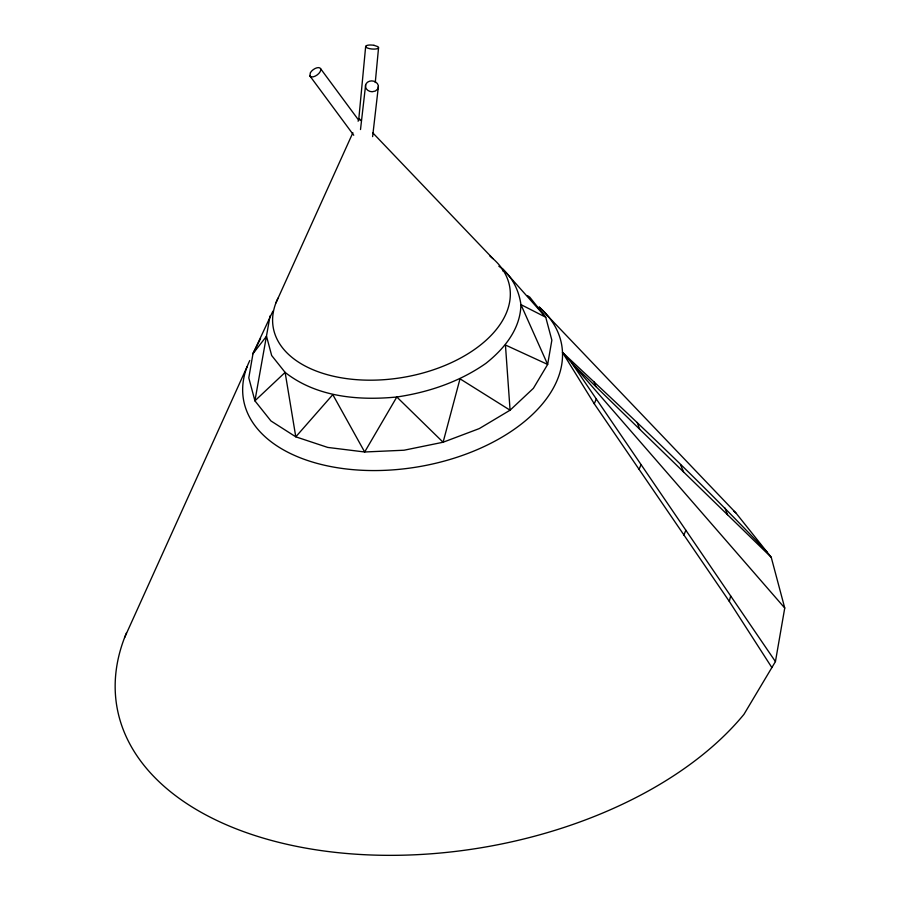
<?xml version="1.0" encoding="UTF-8"?>
<svg xmlns="http://www.w3.org/2000/svg" width="900" height="900" viewBox="0 0 900 900"><rect width="100%" height="100%" fill="white"/><g stroke="black" fill="none" stroke-linecap="round" stroke-linejoin="round"><path stroke-width="1.35" d="M358.673 120.341L365.659 46.429M375.266 82.541L378.562 47.666M360.506 129.544L365.636 84.87M372.623 136.62L378.405 86.366M272.88 311.175L253.001 353.61L248.794 377.854L254.914 400.826L270.934 420.941L295.785 436.826L327.746 447.424L364.669 451.991L404.01 450.225L443.104 442.238L479.284 428.591L510.075 410.197L533.396 388.316L547.65 364.433L551.858 340.189L545.738 317.228L529.717 297.113L527.355 295.594M270.067 315.889L254.914 400.826L285.12 372.397C316.474 397.091 358.402 400.748 396.821 396.99C428.558 392.332 459.45 381.87 485.865 363.386C504.225 348.806 520.447 329.141 520.931 304.616C518.794 289.507 511.481 275.108 498.87 266.231M126.506 632.824A337.961 200.554 -9.7 0 0 325.733 851.209A337.961 200.554 -9.7 0 0 743.962 714.33L775.44 661.579L784.744 608.018L771.232 557.291L735.829 512.854L539.134 306.968A161.438 95.805 -9.7 0 1 422.404 466.076A161.438 95.805 -9.7 0 1 249.773 360.517M771.863 667.575L729.315 601.414L730.654 595.924M729.315 601.414L594.27 403.774L596.295 398.97M639.056 469.418L641.081 464.625M683.842 535.072L685.867 530.28M124.56 637.673L247.14 366.581M275.929 302.918L352.879 132.739M358.088 121.23L359.246 118.665L361.181 120.69M502.853 271.012L502.346 268.459L545.738 317.228L520.931 304.616L547.65 364.433L505.44 345.015L510.075 410.197L460.012 378.821L443.104 442.238L396.821 396.99L364.669 451.991L332.809 394.639L295.785 436.826L285.12 372.397L271.665 355.522L266.524 336.24L253.001 353.61L260.572 338.546M253.001 353.61L255.859 348.84M594.27 403.774L562.5 352.418C632.149 417.532 701.887 482.715 767.205 552.229M771.232 557.291L571.995 363.341L775.44 661.579M372.803 132.862L492.93 258.604M309.87 75.904L310.444 76.545A6.48 3.296 -36.5 0 0 318.87 73.429A6.48 3.296 -36.5 0 0 318.724 67.612A6.48 3.296 -36.5 0 0 310.354 72.754L309.87 75.904L353.723 135.225M562.5 352.418L784.744 608.018M320.569 68.659L358.627 120.139M680.501 464.659L683.572 471.96M725.074 508.151L727.492 514.71M637.166 422.438L639.653 429.21M594.135 382.005L595.8 386.516M733.883 511.166A337.961 200.554 -9.7 0 1 735.829 512.854M489.983 256.151A119.981 71.201 -9.7 0 1 408.701 376.369A119.981 71.201 -9.7 0 1 277.999 298.17M377.64 89.066L375.356 91.035L372.15 91.744A6.48 5.411 6.6 0 1 365.535 85.331A6.48 5.411 6.6 0 1 373.95 81.236A6.48 5.411 6.6 0 1 377.64 89.066M373.995 45.326L372.33 45.09A6.48 1.969 5.4 0 0 365.715 46.777A6.48 1.969 5.4 0 0 374.108 49.106A6.48 1.969 5.4 0 0 377.809 46.609L373.995 45.326"/></g></svg>
